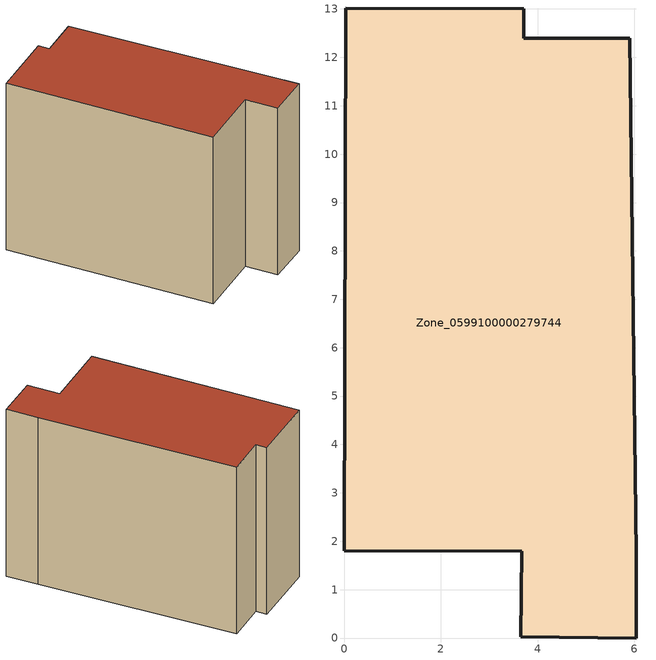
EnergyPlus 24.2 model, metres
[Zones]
Zone_0599100000279744
 floor ground (C_G): 3.67,1.79 0,1.8 0.03,13.02 3.71,13 3.71,12.4 5.9,12.39 6.04,1.73 6.04,0 3.65,0.03 z0
 wall outside (C_F): 0,1.8 3.67,1.79 3.65,0.03 6.04,0 6.04,1.73 5.9,12.39 3.71,12.4 3.71,13 0.03,13.02 0,1.8 z0:9.78
 roof outside (C_R): 5.9,12.39 3.71,12.4 3.71,13 0.03,13.02 0,1.8 3.67,1.79 3.65,0.03 6.04,0 6.04,1.73 z9.78
[BUILDING]
Pand.0599100000279744: North Axis=0; Terrain=City; Loads Convergence Tolerance Value=0.04; Temperature Convergence Tolerance Value=0.4; Solar Distribution=FullExterior; Maximum Number of Warmup Days=25; Minimum Number of Warmup Days=1
[Site:Location]
Rotterdam.The.Hague.AP_ZH_NLD Design_Conditions: Latitude=51.96; Longitude=4.45; Time Zone=1; Elevation=-4.5
[SITE:GROUNDTEMPERATURE:BUILDINGSURFACE]
18, 18, 18, 18, 18, 18, 18, 18, 18, 18, 18, 18
[MATERIAL] Thermal Absorptance=0.9; Solar Absorptance=0.7; Visible Absorptance=0.7
Name | Roughness | Thickness | Conductivity | Density | Specific Heat
G.TI.1946 | MediumSmooth | 0.15 | 1 | 540 | 1210
F.TI.1946 | Rough | 0.3 | 0.857143 | 1920 | 840
R.TI.1946 | MediumRough | 0.2 | 0.1 | 1500 | 1000
[CONSTRUCTION]
C_G: G.TI.1946
C_F: F.TI.1946
C_R: R.TI.1946
[ZONE]
Zone_0599100000279744: Type=1; Multiplier=1; Ceiling Height=Autocalculate; Volume=Autocalculate; Floor Area=autocalculate; Part of Total Floor Area=Yes
[ZONEINFILTRATION:DESIGNFLOWRATE]
Infil_Zone_0599100000279744: Zone or ZoneList or Space or SpaceList=Zone_0599100000279744; Schedule=AlwaysOn; Design Flow Rate Calculation Method=Flow/Area; Flow Rate per Floor Area=0.003; Constant Term Coefficient=1; Temperature Term Coefficient=0; Velocity Term Coefficient=0; Velocity Squared Term Coefficient=0
[HVACTEMPLATE:ZONE:IDEALLOADSAIRSYSTEM]
Zone_0599100000279744: Maximum Heating Supply Air Temperature=50; Minimum Cooling Supply Air Temperature=13; Maximum Heating Supply Air Humidity Ratio=0.0156; Minimum Cooling Supply Air Humidity Ratio=0.0077; Heating Limit=NoLimit; Cooling Limit=NoLimit; Dehumidification Control Type=ConstantSensibleHeatRatio; Cooling Sensible Heat Ratio=0.7; Dehumidification Setpoint=60; Humidification Control Type=None; Humidification Setpoint=30; Outdoor Air Method=None; Outdoor Air Flow Rate per Person=0.00944; Outdoor Air Flow Rate per Zone Floor Area=0; Outdoor Air Flow Rate per Zone=0; Demand Controlled Ventilation Type=None; Outdoor Air Economizer Type=NoEconomizer; Heat Recovery Type=None; Sensible Heat Recovery Effectiveness=0.7; Latent Heat Recovery Effectiveness=0.65
[ZONECONTROL:THERMOSTAT]
ThermostatControl_Zone_0599100000279744: Zone or ZoneList=Zone_0599100000279744; Control Type Schedule=DualSetpointControlType; Control 1=Thermostat_Zone_0599100000279744; Temperature Difference Between Cutout And Setpoint=0
[THERMOSTATSETPOINT:DUALSETPOINT]
Thermostat_Zone_0599100000279744: Heating Setpoint Temperature Schedule=HeatingSetpoint_Zone_0599100000279744; Cooling Setpoint Temperature Schedule=CoolingSetpoint_Zone_0599100000279744
[SCHEDULE:COMPACT]
HeatingSetpoint_Zone_0599100000279744: Through: 12/31, For: AllDays, Until: 24:00, 21
CoolingSetpoint_Zone_0599100000279744: Through: 12/31, For: AllDays, Until: 24:00, 24
DualSetpointControlType: Through: 12/31, For: AllDays, Until: 24:00, 4
AlwaysOn: Through: 12/31, For: AllDays, Until: 24:00, 1
